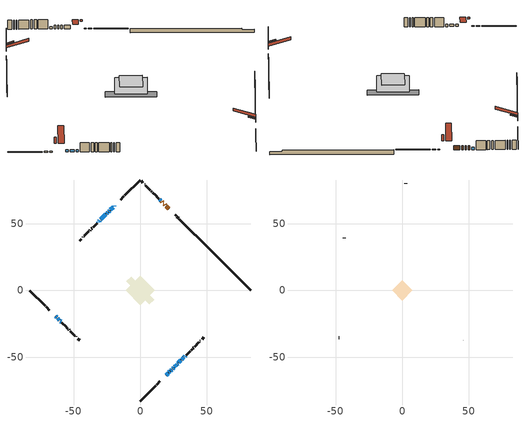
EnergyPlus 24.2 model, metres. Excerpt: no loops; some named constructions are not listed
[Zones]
conditioned space
 floor adiabatic (AdiabaticFloorConstruction): -10.93,0 0,10.93 10.93,0 0,-10.93 z3.19
 floor foundation (Slab1 construction): -10.32,6.85 -6.85,10.32 10.32,-6.85 6.85,-10.32 z-1.54
 wall outside (RimJoist1 construction): 0,-82.87 11.55,-71.32 / -82.87,0 -71.32,-11.55 / 0,82.87 -11.55,71.32 / 40.92,41.95 29.37,53.5 z0.75:1.05
 wall outside (RimJoist3 construction): 12.21,-70.66 13.38,-69.49 / -70.66,-12.21 -69.49,-13.38 / -12.21,70.66 -13.38,69.49 / 28.71,54.16 27.54,55.33 z0.75:1.05
 wall outside (RimJoist4 construction): 14.04,-68.83 14.81,-68.06 / -68.83,-14.04 -68.06,-14.81 / -14.04,68.83 -14.81,68.06 / 26.88,55.99 26.11,56.76 z0.75:1.05
 wall outside (AdiabaticWallConstruction 1): 21.53,61.34 19.5,63.37 / 18.85,64.02 18.28,64.6 / 17.62,65.25 17.32,65.55 / 16.66,66.21 16.09,66.78 z0.75:2.78
 wall outside (AdiabaticWallConstruction): -19.39,63.48 -19.67,63.2 / 19.39,-63.48 20.82,-62.05 / -63.48,-19.39 -62.7,-20.17 / -62.04,-20.83 -60.63,-22.24 / -20.32,62.55 -22.4,60.47 / 25.64,-57.23 27.23,-55.64 / 29.01,-53.87 30.44,-52.43 / -23.05,59.82 -23.68,59.19 / -59.98,-22.89 -59.35,-23.52 / 15.43,67.44 14.54,68.33 / -25.78,57.09 -29.6,53.27 / -30.26,52.61 -30.78,52.09 / -31.43,51.44 -31.68,51.19 / 31.09,-51.78 32.68,-50.19 z0.75:1.97; 21.48,-61.39 22.16,-60.71 z0.75:2.35; 22.82,-60.05 23.58,-59.29 z0.75:1.84; 24.23,-58.64 24.99,-57.88 z0.75:1.64; 27.88,-54.99 28.35,-54.52 / 33.33,-49.54 33.8,-49.07 z0.75:2.28; -24.34,58.53 -25.13,57.74 z0.75:1.23
 wall outside (Wall1 construction): 34.46,-48.41 37.49,-45.38 / -58.69,-24.18 -55.66,-27.21 / -32.33,50.54 -35.37,47.5 / 13.88,68.99 10.85,72.02 z0.75:5.63
 wall outside (Wall2 construction): 38.15,-44.72 38.87,-44 / -55,-27.87 -54.28,-28.59 / -36.02,46.85 -36.75,46.12 / 10.19,72.68 9.47,73.4 z0.75:5.63
 wall outside (Wall3 construction): 39.53,-43.34 40.04,-42.83 / -53.62,-29.25 -53.11,-29.76 / -37.4,45.47 -37.92,44.95 / 8.81,74.06 8.3,74.57 z0.75:5.63
 wall outside (Wall4 construction): 40.7,-42.18 44.05,-38.82 / -52.45,-30.42 -49.1,-33.77 / -38.57,44.3 -41.93,40.94 / 7.64,75.23 4.29,78.58 z0.75:5.63
 wall outside (Wall5 construction): 44.71,-38.16 44.94,-37.93 / -48.44,-34.43 -48.21,-34.66 / -42.58,40.29 -42.82,40.05 / 3.63,79.24 3.4,79.47 z0.75:5.63
 wall outside (Wall7 construction): 46.39,-36.48 47.68,-35.19 / -46.76,-36.11 -45.47,-37.4 / -44.27,38.6 -45.56,37.31 / 1.95,80.92 0.66,82.21 z0.75:5.63
 wall foundation (FoundationWall1 construction): 41.58,41.29,-1.54 41.58,41.29,0.75 78.74,4.13,0.75 78.74,4.13,0.01 82.87,0,0.01 82.87,0,-1.54
 window (WindowConstruction 12): -19.39,63.48 -19.67,63.2 z0.75:1.97
 window (WindowConstruction 5): 19.39,-63.48 20.82,-62.05 z0.75:1.97
 window (WindowConstruction 6): -63.48,-19.39 -62.7,-20.17 z0.75:1.97
 window (WindowConstruction 7): -62.04,-20.83 -60.63,-22.24 z0.75:1.97
 window (WindowConstruction 15): 21.48,-61.39 22.16,-60.71 z0.75:2.35
 window (WindowConstruction 16): 22.82,-60.05 23.58,-59.29 z0.75:1.84
 window (WindowConstruction 8): -20.32,62.55 -22.4,60.47 z0.75:1.97
 window (WindowConstruction 13): 24.23,-58.64 24.99,-57.88 z0.75:1.64
 window (WindowConstruction 9): 25.64,-57.23 27.23,-55.64 z0.75:1.97
 window (WindowConstruction 10): 27.88,-54.99 28.35,-54.52 z0.75:2.27
 window (WindowConstruction 11): 29.01,-53.86 30.44,-52.43 z0.75:1.97
 window (WindowConstruction 17): -23.06,59.82 -23.68,59.19 z0.75:1.97
 window (WindowConstruction 18): -24.34,58.53 -25.13,57.74 z0.75:1.23
 window (WindowConstruction 19): -59.98,-22.9 -59.35,-23.52 z0.75:1.97
 window (WindowConstruction 14): 15.43,67.44 14.54,68.33 z0.75:1.97
 window (WindowConstruction): -25.79,57.09 -29.6,53.27 z0.75:1.97
 window (WindowConstruction 1): -30.26,52.61 -30.78,52.09 z0.75:1.97
 window (WindowConstruction 2): -31.44,51.43 -31.68,51.19 z0.75:1.97
 window (WindowConstruction 3): 31.09,-51.78 32.68,-50.19 z0.75:1.97
 window (WindowConstruction 4): 33.33,-49.54 33.8,-49.07 z0.75:2.27
 door (Door): 21.53,61.34 19.51,63.36 z0.75:2.78
 door (Door 1): 18.85,64.02 18.28,64.59 z0.75:2.78
 door (Door 2): 17.62,65.25 17.32,65.55 z0.75:2.78
 door (Door 3): 16.66,66.21 16.09,66.78 z0.75:2.78
 ceiling adiabatic (AdiabaticFloorConstruction): 0,-10.93 10.93,0 0,10.93 -10.93,0 z3.19
 roof outside (Roof1 construction): 16.12,-66.75,5.63 13.64,-64.27,6.8 12.98,-64.93,6.8 15.46,-67.41,5.63; -66.75,-16.12,5.63 -64.27,-13.64,6.8 -64.93,-12.98,6.8 -67.41,-15.46,5.63; -16.12,66.75,5.63 -13.64,64.27,6.8 -12.98,64.93,6.8 -15.46,67.41,5.63; 24.8,58.07,5.63 22.32,55.59,6.8 22.97,54.93,6.8 25.46,57.42,5.63
attic - vented
 floor to conditioned space (Floor1 construction Reversed): -7.64,0 0,7.64 7.64,0 0,-7.64 z5.63
 wall outside (Wall6 construction): 45.6,-37.27 45.73,-37.14 / -47.55,-35.32 -47.42,-35.45 / -43.47,39.4 -43.61,39.26 / 2.74,80.13 2.61,80.27 z0.75:5.63
 roof outside (Roof2 construction): 18.74,-64.13,5.63 11.29,-56.69,9.13 9.33,-58.65,9.13 16.77,-66.1,5.63; -64.13,-18.74,5.63 -56.69,-11.29,9.13 -58.65,-9.33,9.13 -66.1,-16.77,5.63; -18.74,64.13,5.63 -11.29,56.69,9.13 -9.33,58.65,9.13 -16.77,66.1,5.63; 22.18,60.69,5.63 14.74,53.25,9.13 16.7,51.28,9.13 24.14,58.73,5.63
[Schedule:Day:Interval]
clothes dryer exhaust 0 schedule day: No, 01:00, 0.123457, 02:00, 0.0740741, 03:00, 0.0493827, 04:00, 0.0246914, 05:00, 0.0493827, 06:00, 0.0740741, 07:00, 0.197531, 08:00, 0.395062, 09:00, 0.592593, 10:00, 0.839506, 11:00, 0.962963, 12:00, 1, 13:00, 0.91358, 14:00, 0.82716, 15:00, 0.716049, 16:00, 0.753086, 17:00, 0.679012, 18:00, 0.666667, 20:00, 0.62963, 21:00, 0.641975, 22:00, 0.666667, 23:00, 0.54321, 24:00, 0.296296
clothes dryer exhaust 0 schedule default day; cooling season schedule day; cooling season schedule day 2; cooling season schedule default day; exterior lighting schedule default day; natural vent schedule default day: No, 24:00, 0
cooling season schedule day 1: No, 24:00, 1
exterior lighting schedule day 10: No, 01:00, 0.552381, 03:00, 0.510952, 05:00, 0.483333, 06:00, 0.538571, 07:00, 0.607619, 08:00, 0.56619, 09:00, 0.428095, 10:00, 0.345238, 12:00, 0.331429, 13:00, 0.345238, 14:00, 0.386667, 15:00, 0.414286, 16:00, 0.483333, 17:00, 0.607619, 18:00, 0.773333, 19:00, 0.88381, 20:00, 0.939048, 21:00, 0.966667, 22:00, 0.897619, 23:00, 0.773333, 24:00, 0.649048
exterior lighting schedule day 11: No, 01:00, 0.571429, 03:00, 0.528571, 05:00, 0.5, 06:00, 0.557143, 07:00, 0.628571, 08:00, 0.585714, 09:00, 0.442857, 10:00, 0.357143, 12:00, 0.342857, 13:00, 0.357143, 14:00, 0.4, 15:00, 0.428571, 16:00, 0.5, 17:00, 0.628571, 18:00, 0.8, 19:00, 0.914286, 20:00, 0.971429, 21:00, 1, 22:00, 0.928571, 23:00, 0.8, 24:00, 0.671429
exterior lighting schedule day 7: No, 01:00, 0.419048, 03:00, 0.387619, 05:00, 0.366667, 06:00, 0.408571, 07:00, 0.460952, 08:00, 0.429524, 09:00, 0.324762, 10:00, 0.261905, 12:00, 0.251429, 13:00, 0.261905, 14:00, 0.293333, 15:00, 0.314286, 16:00, 0.366667, 17:00, 0.460952, 18:00, 0.586667, 19:00, 0.670476, 20:00, 0.712381, 21:00, 0.733333, 22:00, 0.680952, 23:00, 0.586667, 24:00, 0.492381
exterior lighting schedule day 8: No, 01:00, 0.466667, 03:00, 0.431667, 05:00, 0.408333, 06:00, 0.455, 07:00, 0.513333, 08:00, 0.478333, 09:00, 0.361667, 10:00, 0.291667, 12:00, 0.28, 13:00, 0.291667, 14:00, 0.326667, 15:00, 0.35, 16:00, 0.408333, 17:00, 0.513333, 18:00, 0.653333, 19:00, 0.746667, 20:00, 0.793333, 21:00, 0.816667, 22:00, 0.758333, 23:00, 0.653333, 24:00, 0.548333
exterior lighting schedule day 9: No, 01:00, 0.509524, 03:00, 0.47131, 05:00, 0.445833, 06:00, 0.496786, 07:00, 0.560476, 08:00, 0.522262, 09:00, 0.394881, 10:00, 0.318452, 12:00, 0.305714, 13:00, 0.318452, 14:00, 0.356667, 15:00, 0.382143, 16:00, 0.445833, 17:00, 0.560476, 18:00, 0.713333, 19:00, 0.815238, 20:00, 0.86619, 21:00, 0.891667, 22:00, 0.827976, 23:00, 0.713333, 24:00, 0.59869
[Schedule:Week:Daily]
clothes dryer exhaust 0 schedule Week Rule - Jan1-Dec31: clothes dryer exhaust 0 schedule day, clothes dryer exhaust 0 schedule day, clothes dryer exhaust 0 schedule day, clothes dryer exhaust 0 schedule day, clothes dryer exhaust 0 schedule day, clothes dryer exhaust 0 schedule day, clothes dryer exhaust 0 schedule day, clothes dryer exhaust 0 schedule default day, clothes dryer exhaust 0 schedule default day, clothes dryer exhaust 0 schedule default day, clothes dryer exhaust 0 schedule default day, clothes dryer exhaust 0 schedule default day
cooling season schedule Week Rule - Jan1-May26: cooling season schedule day, cooling season schedule day, cooling season schedule day, cooling season schedule day, cooling season schedule day, cooling season schedule day, cooling season schedule day, cooling season schedule default day, cooling season schedule default day, cooling season schedule default day, cooling season schedule default day, cooling season schedule default day
cooling season schedule Week Rule - May27-Jun2: cooling season schedule day, cooling season schedule day, cooling season schedule day, cooling season schedule day, cooling season schedule day, cooling season schedule day 1, cooling season schedule day 1, cooling season schedule default day, cooling season schedule default day, cooling season schedule default day, cooling season schedule default day, cooling season schedule default day
cooling season schedule Week Rule - Jun3-Sep29: cooling season schedule day 1, cooling season schedule day 1, cooling season schedule day 1, cooling season schedule day 1, cooling season schedule day 1, cooling season schedule day 1, cooling season schedule day 1, cooling season schedule default day, cooling season schedule default day, cooling season schedule default day, cooling season schedule default day, cooling season schedule default day
cooling season schedule Week Rule - Sep30-Oct6: cooling season schedule day 1, cooling season schedule day 2, cooling season schedule day 2, cooling season schedule day 2, cooling season schedule day 2, cooling season schedule day 2, cooling season schedule day 2, cooling season schedule default day, cooling season schedule default day, cooling season schedule default day, cooling season schedule default day, cooling season schedule default day
cooling season schedule Week Rule - Oct7-Dec31: cooling season schedule day 2, cooling season schedule day 2, cooling season schedule day 2, cooling season schedule day 2, cooling season schedule day 2, cooling season schedule day 2, cooling season schedule day 2, cooling season schedule default day, cooling season schedule default day, cooling season schedule default day, cooling season schedule default day, cooling season schedule default day
exterior lighting schedule Week Rule - Aug5-Aug25: exterior lighting schedule day 7, exterior lighting schedule day 7, exterior lighting schedule day 7, exterior lighting schedule day 7, exterior lighting schedule day 7, exterior lighting schedule day 7, exterior lighting schedule day 7, exterior lighting schedule default day, exterior lighting schedule default day, exterior lighting schedule default day, exterior lighting schedule default day, exterior lighting schedule default day
exterior lighting schedule Week Rule - Aug26-Sep1: exterior lighting schedule day 7, exterior lighting schedule day 7, exterior lighting schedule day 7, exterior lighting schedule day 7, exterior lighting schedule day 7, exterior lighting schedule day 7, exterior lighting schedule day 8, exterior lighting schedule default day, exterior lighting schedule default day, exterior lighting schedule default day, exterior lighting schedule default day, exterior lighting schedule default day
exterior lighting schedule Week Rule - Sep2-Sep29: exterior lighting schedule day 8, exterior lighting schedule day 8, exterior lighting schedule day 8, exterior lighting schedule day 8, exterior lighting schedule day 8, exterior lighting schedule day 8, exterior lighting schedule day 8, exterior lighting schedule default day, exterior lighting schedule default day, exterior lighting schedule default day, exterior lighting schedule default day, exterior lighting schedule default day
exterior lighting schedule Week Rule - Sep30-Oct6: exterior lighting schedule day 8, exterior lighting schedule day 9, exterior lighting schedule day 9, exterior lighting schedule day 9, exterior lighting schedule day 9, exterior lighting schedule day 9, exterior lighting schedule day 9, exterior lighting schedule default day, exterior lighting schedule default day, exterior lighting schedule default day, exterior lighting schedule default day, exterior lighting schedule default day
exterior lighting schedule Week Rule - Oct7-Oct27: exterior lighting schedule day 9, exterior lighting schedule day 9, exterior lighting schedule day 9, exterior lighting schedule day 9, exterior lighting schedule day 9, exterior lighting schedule day 9, exterior lighting schedule day 9, exterior lighting schedule default day, exterior lighting schedule default day, exterior lighting schedule default day, exterior lighting schedule default day, exterior lighting schedule default day
exterior lighting schedule Week Rule - Oct28-Nov3: exterior lighting schedule day 9, exterior lighting schedule day 9, exterior lighting schedule day 9, exterior lighting schedule day 9, exterior lighting schedule day 10, exterior lighting schedule day 10, exterior lighting schedule day 10, exterior lighting schedule default day, exterior lighting schedule default day, exterior lighting schedule default day, exterior lighting schedule default day, exterior lighting schedule default day
exterior lighting schedule Week Rule - Nov4-Nov24: exterior lighting schedule day 10, exterior lighting schedule day 10, exterior lighting schedule day 10, exterior lighting schedule day 10, exterior lighting schedule day 10, exterior lighting schedule day 10, exterior lighting schedule day 10, exterior lighting schedule default day, exterior lighting schedule default day, exterior lighting schedule default day, exterior lighting schedule default day, exterior lighting schedule default day
exterior lighting schedule Week Rule - Nov25-Dec1: exterior lighting schedule day 10, exterior lighting schedule day 10, exterior lighting schedule day 10, exterior lighting schedule day 10, exterior lighting schedule day 10, exterior lighting schedule day 10, exterior lighting schedule day 11, exterior lighting schedule default day, exterior lighting schedule default day, exterior lighting schedule default day, exterior lighting schedule default day, exterior lighting schedule default day
exterior lighting schedule Week Rule - Dec2-Dec31: exterior lighting schedule day 11, exterior lighting schedule day 11, exterior lighting schedule day 11, exterior lighting schedule day 11, exterior lighting schedule day 11, exterior lighting schedule day 11, exterior lighting schedule day 11, exterior lighting schedule default day, exterior lighting schedule default day, exterior lighting schedule default day, exterior lighting schedule default day, exterior lighting schedule default day
natural vent schedule Week Rule - Jan1-Dec31: natural vent schedule default day, natural vent schedule default day, natural vent schedule default day, natural vent schedule default day, natural vent schedule default day, natural vent schedule default day, natural vent schedule default day, natural vent schedule default day, natural vent schedule default day, natural vent schedule default day, natural vent schedule default day, natural vent schedule default day
[Schedule:Year]
clothes dryer exhaust 0 schedule: clothes dryer exhaust 0 schedule Week Rule - Jan1-Dec31, 1, 1, 12, 31
cooling season schedule: cooling season schedule Week Rule - Jan1-May26, 1, 1, 5, 26, cooling season schedule Week Rule - May27-Jun2, 5, 27, 6, 2, cooling season schedule Week Rule - Jun3-Sep29, 6, 3, 9, 29, cooling season schedule Week Rule - Sep30-Oct6, 9, 30, 10, 6, cooling season schedule Week Rule - Oct7-Dec31, 10, 7, 12, 31
natural vent schedule: natural vent schedule Week Rule - Jan1-Dec31, 1, 1, 12, 31
